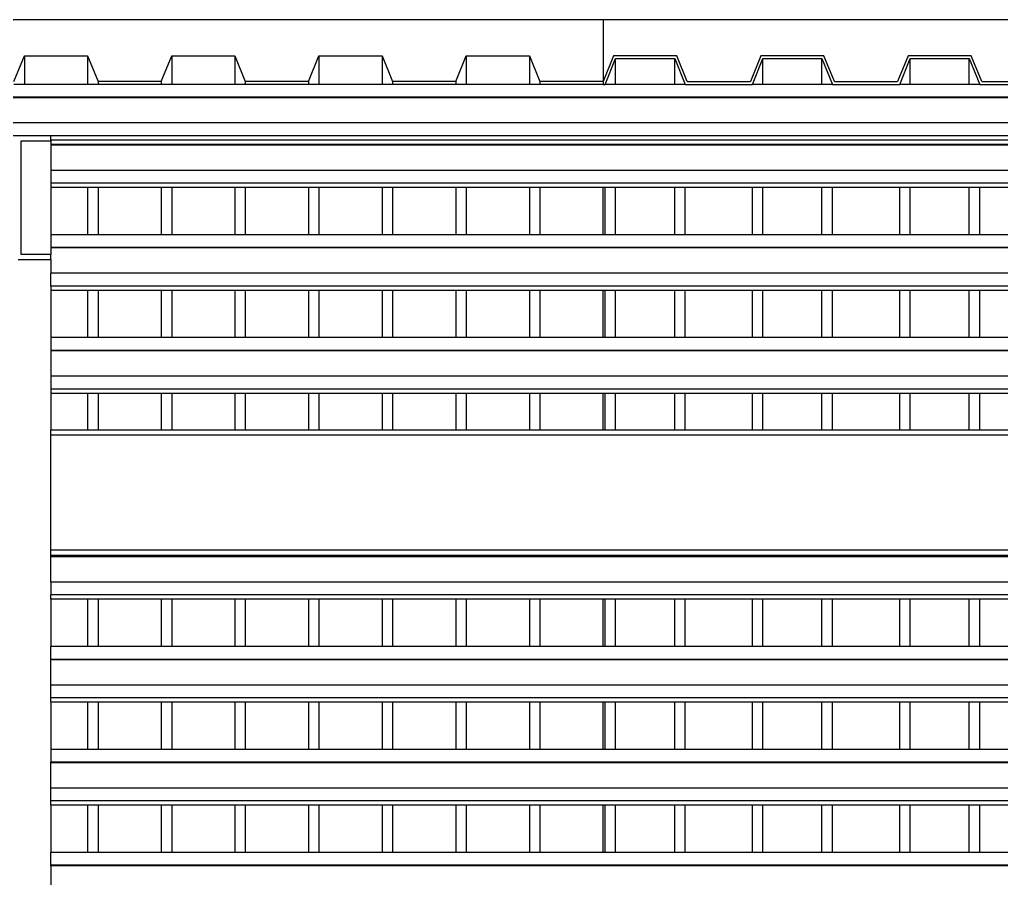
# Model space of a CAD drawing. Header units: metres. Extents: x -59 to 59, y -13 to 12.
# Drawn here: x 19.719 to 21.601, y 10.822 to 12.467 of the extents above; entities that cross this region are included whole.
import ezdxf

# ---------------------------------------------------------------- set-up
doc = ezdxf.new("R2010")
doc.units = ezdxf.units.M

msp = doc.modelspace()

# ---------------------------------------------------------------- linework, layer by layer
for p, q in [((20.8374, 12.467), (17.7308, 12.467)), ((20.8374, 12.467), (20.8374, 12.3487)), ((23.4111, 12.467), (20.8374, 12.467)), ((20.8374, 12.467), (20.8374, 12.3487)), ((19.7077, 12.3487), (19.7279, 12.398)), ((19.7279, 12.398), (19.7279, 12.343)), ((19.7279, 12.398), (19.8489, 12.398)), ((19.8489, 12.398), (19.8489, 12.343)), ((19.8489, 12.398), (19.8691, 12.3487)), ((19.9901, 12.3487), (20.0103, 12.398)), ((20.0103, 12.398), (20.0103, 12.343)), ((20.0103, 12.398), (20.1313, 12.398)), ((20.1313, 12.398), (20.1313, 12.343)), ((20.1313, 12.398), (20.1515, 12.3487)), ((20.2725, 12.3487), (20.2927, 12.398)), ((20.2927, 12.398), (20.2927, 12.343)), ((20.2927, 12.398), (20.4137, 12.398)), ((20.4137, 12.398), (20.4137, 12.343)), ((20.4137, 12.398), (20.4339, 12.3487)), ((20.5549, 12.3487), (20.5751, 12.398)), ((20.5751, 12.398), (20.5751, 12.343)), ((20.5751, 12.398), (20.6961, 12.398)), ((20.6961, 12.398), (20.6961, 12.343)), ((20.6961, 12.398), (20.7163, 12.3487)), ((20.8575, 12.398), (20.8374, 12.3487)), ((20.8413, 12.343), (20.8614, 12.3923)), ((20.9786, 12.398), (20.8575, 12.398)), ((20.8614, 12.343), (20.8614, 12.3923)), ((20.8614, 12.3923), (20.9747, 12.3923)), ((20.9747, 12.343), (20.9747, 12.3923)), ((20.9747, 12.3923), (20.9948, 12.343)), ((20.9987, 12.3487), (20.9786, 12.398)), ((21.1399, 12.398), (21.1198, 12.3487)), ((21.1237, 12.343), (21.1439, 12.3923)), ((21.261, 12.398), (21.1399, 12.398)), ((21.1439, 12.3923), (21.2571, 12.3923)), ((21.1439, 12.343), (21.1439, 12.3923)), ((21.2571, 12.343), (21.2571, 12.3923)), ((21.2571, 12.3923), (21.2772, 12.343)), ((21.2811, 12.3487), (21.261, 12.398)), ((21.4224, 12.398), (21.4022, 12.3487)), ((21.4061, 12.343), (21.4263, 12.3923)), ((21.5434, 12.398), (21.4224, 12.398)), ((21.4263, 12.343), (21.4263, 12.3923)), ((21.4263, 12.3923), (21.5395, 12.3923)), ((21.5395, 12.3923), (21.5597, 12.343)), ((21.5395, 12.343), (21.5395, 12.3923)), ((21.5636, 12.3487), (21.5434, 12.398)), ((19.8691, 12.3487), (19.8691, 12.343)), ((19.9901, 12.3487), (19.8691, 12.3487)), ((19.9901, 12.3487), (19.9901, 12.343)), ((20.1515, 12.3487), (20.1515, 12.343)), ((20.2725, 12.3487), (20.1515, 12.3487)), ((20.2725, 12.3487), (20.2725, 12.343)), ((20.4339, 12.3487), (20.4339, 12.343)), ((20.5549, 12.3487), (20.4339, 12.3487)), ((20.5549, 12.3487), (20.5549, 12.343)), ((20.7163, 12.3487), (20.7163, 12.343)), ((20.8374, 12.3487), (20.7163, 12.3487)), ((20.8374, 12.3487), (20.8374, 12.343)), ((20.9987, 12.3487), (21.1198, 12.3487)), ((21.2811, 12.3487), (21.4022, 12.3487)), ((21.5636, 12.3487), (21.6846, 12.3487)), ((19.7279, 12.343), (19.7077, 12.343)), ((19.8489, 12.343), (19.7279, 12.343)), ((19.8691, 12.343), (19.8489, 12.343)), ((19.9901, 12.343), (19.8691, 12.343)), ((20.0103, 12.343), (19.9901, 12.343)), ((20.1313, 12.343), (20.0103, 12.343)), ((20.1515, 12.343), (20.1313, 12.343)), ((20.2725, 12.343), (20.1515, 12.343)), ((20.2927, 12.343), (20.2725, 12.343)), ((20.4137, 12.343), (20.2927, 12.343)), ((20.4339, 12.343), (20.4137, 12.343)), ((20.5549, 12.343), (20.4339, 12.343)), ((20.5751, 12.343), (20.5549, 12.343)), ((20.6961, 12.343), (20.5751, 12.343)), ((20.7163, 12.343), (20.6961, 12.343)), ((20.8374, 12.343), (20.7163, 12.343)), ((20.8374, 12.343), (20.8413, 12.343)), ((20.8614, 12.343), (20.8413, 12.343)), ((20.9747, 12.343), (20.8614, 12.343)), ((20.9948, 12.343), (20.9747, 12.343)), ((20.9948, 12.343), (21.1237, 12.343)), ((21.1439, 12.343), (21.1237, 12.343)), ((21.2571, 12.343), (21.1439, 12.343)), ((21.2772, 12.343), (21.2571, 12.343)), ((21.2772, 12.343), (21.4061, 12.343)), ((21.4263, 12.343), (21.4061, 12.343)), ((21.5395, 12.343), (21.4263, 12.343)), ((21.5597, 12.343), (21.5395, 12.343)), ((21.5597, 12.343), (21.6885, 12.343)), ((23.4088, 12.3184), (11.2234, 12.3184)), ((23.4088, 12.3175), (11.2234, 12.3175)), ((23.4088, 12.2691), (11.2234, 12.2691)), ((19.7788, 12.2444), (19.6588, 12.2444)), ((19.7219, 12.0173), (19.7219, 12.2347)), ((19.7219, 12.2347), (19.7788, 12.2347)), ((19.7788, 12.2362), (19.7788, 12.2444)), ((23.4088, 12.2444), (19.7788, 12.2444)), ((23.4088, 12.2362), (19.7788, 12.2362)), ((19.7788, 12.2347), (19.7788, 12.2362)), ((19.7788, 12.2347), (19.7788, 12.2277)), ((23.4088, 12.2277), (19.7788, 12.2277)), ((19.7788, 12.2277), (19.7788, 12.2268)), ((23.4088, 12.2268), (19.7788, 12.2268)), ((19.7788, 12.2268), (19.7788, 12.1783)), ((23.4088, 12.1783), (19.7788, 12.1783)), ((19.7788, 12.1783), (19.7788, 12.1537)), ((23.4088, 12.1537), (19.7788, 12.1537)), ((19.7788, 12.1537), (19.7788, 12.1455)), ((19.7788, 12.1455), (19.7788, 12.055)), ((19.8489, 12.1455), (19.7788, 12.1455)), ((19.8489, 12.1455), (19.8489, 12.055)), ((19.8691, 12.1455), (19.8489, 12.1455)), ((19.8691, 12.1455), (19.8691, 12.055)), ((19.9901, 12.1455), (19.8691, 12.1455)), ((19.9901, 12.1455), (19.9901, 12.055)), ((20.0103, 12.1455), (19.9901, 12.1455)), ((20.0103, 12.1455), (20.0103, 12.055)), ((20.1313, 12.1455), (20.0103, 12.1455)), ((20.1313, 12.1455), (20.1313, 12.055)), ((20.1515, 12.1455), (20.1313, 12.1455)), ((20.1515, 12.1455), (20.1515, 12.055)), ((20.2725, 12.1455), (20.1515, 12.1455)), ((20.2725, 12.1455), (20.2725, 12.055)), ((20.2927, 12.1455), (20.2725, 12.1455)), ((20.2927, 12.1455), (20.2927, 12.055)), ((20.4137, 12.1455), (20.2927, 12.1455)), ((20.4137, 12.1455), (20.4137, 12.055)), ((20.4339, 12.1455), (20.4137, 12.1455)), ((20.4339, 12.1455), (20.4339, 12.055)), ((20.5549, 12.1455), (20.4339, 12.1455)), ((20.5549, 12.1455), (20.5549, 12.055)), ((20.5751, 12.1455), (20.5549, 12.1455)), ((20.5751, 12.1455), (20.5751, 12.055)), ((20.6961, 12.1455), (20.5751, 12.1455)), ((20.6961, 12.1455), (20.6961, 12.055)), ((20.7163, 12.1455), (20.6961, 12.1455)), ((20.7163, 12.1455), (20.7163, 12.055)), ((20.8374, 12.1455), (20.7163, 12.1455)), ((20.8374, 12.055), (20.8374, 12.1455)), ((20.8413, 12.1455), (20.8374, 12.1455)), ((20.8413, 12.055), (20.8413, 12.1455)), ((20.8614, 12.1455), (20.8413, 12.1455)), ((20.8614, 12.055), (20.8614, 12.1455)), ((20.9747, 12.1455), (20.8614, 12.1455)), ((20.9747, 12.055), (20.9747, 12.1455)), ((20.9948, 12.1455), (20.9747, 12.1455)), ((20.9948, 12.055), (20.9948, 12.1455)), ((21.1237, 12.1455), (20.9948, 12.1455)), ((21.1237, 12.055), (21.1237, 12.1455)), ((21.1439, 12.1455), (21.1237, 12.1455)), ((21.1439, 12.055), (21.1439, 12.1455)), ((21.2571, 12.1455), (21.1439, 12.1455)), ((21.2571, 12.055), (21.2571, 12.1455)), ((21.2772, 12.1455), (21.2571, 12.1455)), ((21.2772, 12.055), (21.2772, 12.1455)), ((21.4061, 12.1455), (21.2772, 12.1455)), ((21.4061, 12.055), (21.4061, 12.1455)), ((21.4263, 12.1455), (21.4061, 12.1455)), ((21.4263, 12.055), (21.4263, 12.1455)), ((21.5395, 12.1455), (21.4263, 12.1455)), ((21.5395, 12.055), (21.5395, 12.1455)), ((21.5597, 12.1455), (21.5395, 12.1455)), ((21.5597, 12.055), (21.5597, 12.1455)), ((21.6885, 12.1455), (21.5597, 12.1455)), ((19.7788, 12.055), (19.7788, 12.0304)), ((19.8489, 12.055), (19.7788, 12.055)), ((19.8691, 12.055), (19.8489, 12.055)), ((19.9901, 12.055), (19.8691, 12.055)), ((20.0103, 12.055), (19.9901, 12.055)), ((20.1313, 12.055), (20.0103, 12.055)), ((20.1515, 12.055), (20.1313, 12.055)), ((20.2725, 12.055), (20.1515, 12.055)), ((20.2927, 12.055), (20.2725, 12.055)), ((20.4137, 12.055), (20.2927, 12.055)), ((20.4339, 12.055), (20.4137, 12.055)), ((20.5549, 12.055), (20.4339, 12.055)), ((20.5751, 12.055), (20.5549, 12.055)), ((20.6961, 12.055), (20.5751, 12.055)), ((20.7163, 12.055), (20.6961, 12.055)), ((20.8374, 12.055), (20.7163, 12.055)), ((20.8413, 12.055), (20.8374, 12.055)), ((20.8614, 12.055), (20.8413, 12.055)), ((20.9747, 12.055), (20.8614, 12.055)), ((20.9948, 12.055), (20.9747, 12.055)), ((21.1237, 12.055), (20.9948, 12.055)), ((21.1439, 12.055), (21.1237, 12.055)), ((21.2571, 12.055), (21.1439, 12.055)), ((21.2772, 12.055), (21.2571, 12.055)), ((21.4061, 12.055), (21.2772, 12.055)), ((21.4263, 12.055), (21.4061, 12.055)), ((21.5395, 12.055), (21.4263, 12.055)), ((21.5597, 12.055), (21.5395, 12.055)), ((21.6885, 12.055), (21.5597, 12.055)), ((23.4088, 12.0304), (19.7788, 12.0304)), ((19.7788, 12.0304), (19.7788, 12.0296)), ((23.4088, 12.0296), (19.7788, 12.0296)), ((19.7788, 12.0296), (19.7788, 12.0173)), ((19.7788, 12.0173), (19.7219, 12.0173)), ((19.7788, 12.0077), (19.7788, 12.0173)), ((19.7157, 12.0077), (19.7219, 12.0077)), ((19.7157, 12.0074), (19.7219, 12.0074)), ((19.7219, 12.0077), (19.7219, 12.0074)), ((19.7219, 12.0077), (19.7788, 12.0077)), ((19.7219, 12.0074), (19.7788, 12.0074)), ((19.7788, 12.0077), (19.7788, 12.0074)), ((19.7788, 12.0074), (19.7788, 11.9811)), ((23.4088, 11.9811), (19.7788, 11.9811)), ((19.7788, 11.9564), (19.7788, 11.9811)), ((23.4088, 11.9564), (19.7788, 11.9564)), ((19.7788, 11.9564), (19.7788, 11.9482)), ((19.8489, 11.9482), (19.7788, 11.9482)), ((19.7788, 11.9482), (19.7788, 11.8578)), ((19.8489, 11.9482), (19.8489, 11.8578)), ((19.8691, 11.9482), (19.8489, 11.9482)), ((19.8691, 11.9482), (19.8691, 11.8578)), ((19.9901, 11.9482), (19.8691, 11.9482)), ((19.9901, 11.9482), (19.9901, 11.8578)), ((20.0103, 11.9482), (19.9901, 11.9482)), ((20.0103, 11.9482), (20.0103, 11.8578)), ((20.1313, 11.9482), (20.0103, 11.9482)), ((20.1313, 11.9482), (20.1313, 11.8578)), ((20.1515, 11.9482), (20.1313, 11.9482)), ((20.1515, 11.9482), (20.1515, 11.8578)), ((20.2725, 11.9482), (20.1515, 11.9482)), ((20.2725, 11.9482), (20.2725, 11.8578)), ((20.2927, 11.9482), (20.2725, 11.9482)), ((20.2927, 11.9482), (20.2927, 11.8578)), ((20.4137, 11.9482), (20.2927, 11.9482)), ((20.4137, 11.9482), (20.4137, 11.8578)), ((20.4339, 11.9482), (20.4137, 11.9482)), ((20.4339, 11.9482), (20.4339, 11.8578)), ((20.5549, 11.9482), (20.4339, 11.9482)), ((20.5549, 11.9482), (20.5549, 11.8578)), ((20.5751, 11.9482), (20.5549, 11.9482)), ((20.5751, 11.9482), (20.5751, 11.8578)), ((20.6961, 11.9482), (20.5751, 11.9482)), ((20.6961, 11.9482), (20.6961, 11.8578)), ((20.7163, 11.9482), (20.6961, 11.9482)), ((20.7163, 11.9482), (20.7163, 11.8578)), ((20.8374, 11.9482), (20.7163, 11.9482)), ((20.8374, 11.8578), (20.8374, 11.9482)), ((20.8413, 11.9482), (20.8374, 11.9482)), ((20.8413, 11.8578), (20.8413, 11.9482)), ((20.8614, 11.9482), (20.8413, 11.9482)), ((20.8614, 11.8578), (20.8614, 11.9482)), ((20.9747, 11.9482), (20.8614, 11.9482)), ((20.9747, 11.8578), (20.9747, 11.9482)), ((20.9948, 11.9482), (20.9747, 11.9482)), ((20.9948, 11.8578), (20.9948, 11.9482)), ((21.1237, 11.9482), (20.9948, 11.9482)), ((21.1237, 11.8578), (21.1237, 11.9482)), ((21.1439, 11.9482), (21.1237, 11.9482)), ((21.1439, 11.8578), (21.1439, 11.9482)), ((21.2571, 11.9482), (21.1439, 11.9482)), ((21.2571, 11.8578), (21.2571, 11.9482)), ((21.2772, 11.9482), (21.2571, 11.9482)), ((21.2772, 11.8578), (21.2772, 11.9482)), ((21.4061, 11.9482), (21.2772, 11.9482)), ((21.4061, 11.8578), (21.4061, 11.9482)), ((21.4263, 11.9482), (21.4061, 11.9482)), ((21.4263, 11.8578), (21.4263, 11.9482)), ((21.5395, 11.9482), (21.4263, 11.9482)), ((21.5395, 11.8578), (21.5395, 11.9482)), ((21.5597, 11.9482), (21.5395, 11.9482)), ((21.5597, 11.8578), (21.5597, 11.9482)), ((21.6885, 11.9482), (21.5597, 11.9482)), ((19.8489, 11.8578), (19.7788, 11.8578)), ((19.7788, 11.8578), (19.7788, 11.8331)), ((19.8691, 11.8578), (19.8489, 11.8578)), ((19.9901, 11.8578), (19.8691, 11.8578)), ((20.0103, 11.8578), (19.9901, 11.8578)), ((20.1313, 11.8578), (20.0103, 11.8578)), ((20.1515, 11.8578), (20.1313, 11.8578)), ((20.2725, 11.8578), (20.1515, 11.8578)), ((20.2927, 11.8578), (20.2725, 11.8578)), ((20.4137, 11.8578), (20.2927, 11.8578)), ((20.4339, 11.8578), (20.4137, 11.8578)), ((20.5549, 11.8578), (20.4339, 11.8578)), ((20.5751, 11.8578), (20.5549, 11.8578)), ((20.6961, 11.8578), (20.5751, 11.8578)), ((20.7163, 11.8578), (20.6961, 11.8578)), ((20.8374, 11.8578), (20.7163, 11.8578)), ((20.8413, 11.8578), (20.8374, 11.8578)), ((20.8614, 11.8578), (20.8413, 11.8578)), ((20.9747, 11.8578), (20.8614, 11.8578)), ((20.9948, 11.8578), (20.9747, 11.8578)), ((21.1237, 11.8578), (20.9948, 11.8578)), ((21.1439, 11.8578), (21.1237, 11.8578)), ((21.2571, 11.8578), (21.1439, 11.8578)), ((21.2772, 11.8578), (21.2571, 11.8578)), ((21.4061, 11.8578), (21.2772, 11.8578)), ((21.4263, 11.8578), (21.4061, 11.8578)), ((21.5395, 11.8578), (21.4263, 11.8578)), ((21.5597, 11.8578), (21.5395, 11.8578)), ((21.6885, 11.8578), (21.5597, 11.8578)), ((23.4088, 11.8331), (19.7788, 11.8331)), ((19.7788, 11.8331), (19.7788, 11.8323)), ((23.4088, 11.8323), (19.7788, 11.8323)), ((19.7788, 11.8323), (19.7788, 11.7838)), ((23.4088, 11.7838), (19.7788, 11.7838)), ((19.7788, 11.7838), (19.7788, 11.7591)), ((23.4088, 11.7591), (19.7788, 11.7591)), ((19.7788, 11.7591), (19.7788, 11.7509)), ((19.8489, 11.7509), (19.7788, 11.7509)), ((19.7788, 11.7509), (19.7788, 11.6812)), ((19.8489, 11.7509), (19.8489, 11.6812)), ((19.8691, 11.7509), (19.8489, 11.7509)), ((19.8691, 11.7509), (19.8691, 11.6812)), ((19.9901, 11.7509), (19.8691, 11.7509)), ((19.9901, 11.7509), (19.9901, 11.6812)), ((20.0103, 11.7509), (19.9901, 11.7509)), ((20.0103, 11.7509), (20.0103, 11.6812)), ((20.1313, 11.7509), (20.0103, 11.7509)), ((20.1313, 11.7509), (20.1313, 11.6812)), ((20.1515, 11.7509), (20.1313, 11.7509)), ((20.1515, 11.7509), (20.1515, 11.6812)), ((20.2725, 11.7509), (20.1515, 11.7509)), ((20.2725, 11.7509), (20.2725, 11.6812)), ((20.2927, 11.7509), (20.2725, 11.7509)), ((20.2927, 11.7509), (20.2927, 11.6812)), ((20.4137, 11.7509), (20.2927, 11.7509)), ((20.4137, 11.7509), (20.4137, 11.6812)), ((20.4339, 11.7509), (20.4137, 11.7509)), ((20.4339, 11.7509), (20.4339, 11.6812)), ((20.5549, 11.7509), (20.4339, 11.7509)), ((20.5549, 11.7509), (20.5549, 11.6812)), ((20.5751, 11.7509), (20.5549, 11.7509)), ((20.5751, 11.7509), (20.5751, 11.6812)), ((20.6961, 11.7509), (20.5751, 11.7509)), ((20.6961, 11.7509), (20.6961, 11.6812)), ((20.7163, 11.7509), (20.6961, 11.7509)), ((20.7163, 11.7509), (20.7163, 11.6812)), ((20.8374, 11.7509), (20.7163, 11.7509)), ((20.8374, 11.6812), (20.8374, 11.7509)), ((20.8413, 11.7509), (20.8374, 11.7509)), ((20.8413, 11.6812), (20.8413, 11.7509)), ((20.8614, 11.7509), (20.8413, 11.7509)), ((20.8614, 11.6812), (20.8614, 11.7509)), ((20.9747, 11.7509), (20.8614, 11.7509)), ((20.9747, 11.6812), (20.9747, 11.7509)), ((20.9948, 11.7509), (20.9747, 11.7509)), ((20.9948, 11.6812), (20.9948, 11.7509)), ((21.1237, 11.7509), (20.9948, 11.7509)), ((21.1237, 11.6812), (21.1237, 11.7509)), ((21.1439, 11.7509), (21.1237, 11.7509)), ((21.1439, 11.6812), (21.1439, 11.7509)), ((21.2571, 11.7509), (21.1439, 11.7509)), ((21.2571, 11.6812), (21.2571, 11.7509)), ((21.2772, 11.7509), (21.2571, 11.7509)), ((21.2772, 11.6812), (21.2772, 11.7509)), ((21.4061, 11.7509), (21.2772, 11.7509)), ((21.4061, 11.6812), (21.4061, 11.7509)), ((21.4263, 11.7509), (21.4061, 11.7509)), ((21.4263, 11.6812), (21.4263, 11.7509)), ((21.5395, 11.7509), (21.4263, 11.7509)), ((21.5395, 11.6812), (21.5395, 11.7509)), ((21.5597, 11.7509), (21.5395, 11.7509)), ((21.5597, 11.6812), (21.5597, 11.7509)), ((21.6885, 11.7509), (21.5597, 11.7509)), ((19.7788, 11.6812), (19.8489, 11.6812)), ((19.7788, 11.6714), (19.7788, 11.6812)), ((19.7788, 11.6714), (23.3188, 11.6714)), ((19.7788, 11.451), (19.7788, 11.6714)), ((19.8489, 11.6812), (19.8691, 11.6812)), ((19.8691, 11.6812), (19.9901, 11.6812)), ((19.9901, 11.6812), (20.0103, 11.6812)), ((20.0103, 11.6812), (20.1313, 11.6812)), ((20.1313, 11.6812), (20.1515, 11.6812)), ((20.1515, 11.6812), (20.2725, 11.6812)), ((20.2725, 11.6812), (20.2927, 11.6812)), ((20.2927, 11.6812), (20.4137, 11.6812)), ((20.4137, 11.6812), (20.4339, 11.6812)), ((20.4339, 11.6812), (20.5549, 11.6812)), ((20.5549, 11.6812), (20.5751, 11.6812)), ((20.5751, 11.6812), (20.6961, 11.6812)), ((20.6961, 11.6812), (20.7163, 11.6812)), ((20.7163, 11.6812), (20.8374, 11.6812)), ((20.8374, 11.6812), (20.8413, 11.6812)), ((20.8413, 11.6812), (20.8614, 11.6812)), ((20.8614, 11.6812), (20.9747, 11.6812)), ((20.9747, 11.6812), (20.9948, 11.6812)), ((20.9948, 11.6812), (21.1237, 11.6812)), ((21.1237, 11.6812), (21.1439, 11.6812)), ((21.1439, 11.6812), (21.2571, 11.6812)), ((21.2571, 11.6812), (21.2772, 11.6812)), ((21.2772, 11.6812), (21.4061, 11.6812)), ((21.4061, 11.6812), (21.4263, 11.6812)), ((21.4263, 11.6812), (21.5395, 11.6812)), ((21.5395, 11.6812), (21.5597, 11.6812)), ((21.5597, 11.6812), (21.6885, 11.6812)), ((19.7788, 11.451), (23.3188, 11.451)), ((19.7788, 11.4412), (19.7788, 11.451)), ((19.7788, 11.4412), (23.3188, 11.4412)), ((19.7788, 11.4385), (19.7788, 11.4412)), ((23.3188, 11.4385), (19.7788, 11.4385)), ((19.7788, 11.4377), (19.7788, 11.4385)), ((23.3188, 11.4377), (19.7788, 11.4377)), ((19.7788, 11.3892), (19.7788, 11.4377)), ((23.3188, 11.3892), (19.7788, 11.3892)), ((19.7788, 11.3892), (19.7788, 11.3646)), ((23.3188, 11.3646), (19.7788, 11.3646)), ((19.7788, 11.3563), (19.7788, 11.3646)), ((19.8489, 11.3563), (19.7788, 11.3563)), ((19.7788, 11.3563), (19.7788, 11.2659)), ((19.8489, 11.3563), (19.8489, 11.2659)), ((19.8691, 11.3563), (19.8489, 11.3563)), ((19.8691, 11.3563), (19.8691, 11.2659)), ((19.9901, 11.3563), (19.8691, 11.3563)), ((19.9901, 11.3563), (19.9901, 11.2659)), ((20.0103, 11.3563), (19.9901, 11.3563)), ((20.0103, 11.3563), (20.0103, 11.2659)), ((20.1313, 11.3563), (20.0103, 11.3563)), ((20.1313, 11.3563), (20.1313, 11.2659)), ((20.1515, 11.3563), (20.1313, 11.3563)), ((20.1515, 11.3563), (20.1515, 11.2659)), ((20.2725, 11.3563), (20.1515, 11.3563)), ((20.2725, 11.3563), (20.2725, 11.2659)), ((20.2927, 11.3563), (20.2725, 11.3563)), ((20.2927, 11.3563), (20.2927, 11.2659)), ((20.4137, 11.3563), (20.2927, 11.3563)), ((20.4137, 11.3563), (20.4137, 11.2659)), ((20.4339, 11.3563), (20.4137, 11.3563)), ((20.4339, 11.3563), (20.4339, 11.2659)), ((20.5549, 11.3563), (20.4339, 11.3563)), ((20.5549, 11.3563), (20.5549, 11.2659)), ((20.5751, 11.3563), (20.5549, 11.3563)), ((20.5751, 11.3563), (20.5751, 11.2659)), ((20.6961, 11.3563), (20.5751, 11.3563)), ((20.6961, 11.3563), (20.6961, 11.2659)), ((20.7163, 11.3563), (20.6961, 11.3563)), ((20.7163, 11.3563), (20.7163, 11.2659)), ((20.8374, 11.3563), (20.7163, 11.3563)), ((20.8374, 11.2659), (20.8374, 11.3563)), ((20.8413, 11.3563), (20.8374, 11.3563)), ((20.8413, 11.2659), (20.8413, 11.3563)), ((20.8614, 11.3563), (20.8413, 11.3563)), ((20.8614, 11.2659), (20.8614, 11.3563)), ((20.9747, 11.3563), (20.8614, 11.3563)), ((20.9747, 11.2659), (20.9747, 11.3563)), ((20.9948, 11.3563), (20.9747, 11.3563)), ((20.9948, 11.2659), (20.9948, 11.3563)), ((21.1237, 11.3563), (20.9948, 11.3563)), ((21.1237, 11.2659), (21.1237, 11.3563)), ((21.1439, 11.3563), (21.1237, 11.3563)), ((21.1439, 11.2659), (21.1439, 11.3563)), ((21.2571, 11.3563), (21.1439, 11.3563)), ((21.2571, 11.2659), (21.2571, 11.3563)), ((21.2772, 11.3563), (21.2571, 11.3563)), ((21.2772, 11.2659), (21.2772, 11.3563)), ((21.4061, 11.3563), (21.2772, 11.3563)), ((21.4061, 11.2659), (21.4061, 11.3563)), ((21.4263, 11.3563), (21.4061, 11.3563)), ((21.4263, 11.2659), (21.4263, 11.3563)), ((21.5395, 11.3563), (21.4263, 11.3563)), ((21.5395, 11.2659), (21.5395, 11.3563)), ((21.5597, 11.3563), (21.5395, 11.3563)), ((21.5597, 11.2659), (21.5597, 11.3563)), ((21.6885, 11.3563), (21.5597, 11.3563)), ((19.8489, 11.2659), (19.7788, 11.2659)), ((19.7788, 11.2413), (19.7788, 11.2659)), ((19.8691, 11.2659), (19.8489, 11.2659)), ((19.9901, 11.2659), (19.8691, 11.2659)), ((20.0103, 11.2659), (19.9901, 11.2659)), ((20.1313, 11.2659), (20.0103, 11.2659)), ((20.1515, 11.2659), (20.1313, 11.2659)), ((20.2725, 11.2659), (20.1515, 11.2659)), ((20.2927, 11.2659), (20.2725, 11.2659)), ((20.4137, 11.2659), (20.2927, 11.2659)), ((20.4339, 11.2659), (20.4137, 11.2659)), ((20.5549, 11.2659), (20.4339, 11.2659)), ((20.5751, 11.2659), (20.5549, 11.2659)), ((20.6961, 11.2659), (20.5751, 11.2659)), ((20.7163, 11.2659), (20.6961, 11.2659)), ((20.8374, 11.2659), (20.7163, 11.2659)), ((20.8413, 11.2659), (20.8374, 11.2659)), ((20.8614, 11.2659), (20.8413, 11.2659)), ((20.9747, 11.2659), (20.8614, 11.2659)), ((20.9948, 11.2659), (20.9747, 11.2659)), ((21.1237, 11.2659), (20.9948, 11.2659)), ((21.1439, 11.2659), (21.1237, 11.2659)), ((21.2571, 11.2659), (21.1439, 11.2659)), ((21.2772, 11.2659), (21.2571, 11.2659)), ((21.4061, 11.2659), (21.2772, 11.2659)), ((21.4263, 11.2659), (21.4061, 11.2659)), ((21.5395, 11.2659), (21.4263, 11.2659)), ((21.5597, 11.2659), (21.5395, 11.2659)), ((21.6885, 11.2659), (21.5597, 11.2659)), ((23.3188, 11.2413), (19.7788, 11.2413)), ((19.7788, 11.2404), (19.7788, 11.2413)), ((23.3188, 11.2404), (19.7788, 11.2404)), ((19.7788, 11.1919), (19.7788, 11.2404)), ((23.3188, 11.1919), (19.7788, 11.1919)), ((19.7788, 11.1673), (19.7788, 11.1919)), ((23.3188, 11.1673), (19.7788, 11.1673)), ((19.7788, 11.1591), (19.7788, 11.1673)), ((19.8489, 11.1591), (19.7788, 11.1591)), ((19.7788, 11.1591), (19.7788, 11.0686)), ((19.8489, 11.1591), (19.8489, 11.0686)), ((19.8691, 11.1591), (19.8489, 11.1591)), ((19.8691, 11.1591), (19.8691, 11.0686)), ((19.9901, 11.1591), (19.8691, 11.1591)), ((19.9901, 11.1591), (19.9901, 11.0686)), ((20.0103, 11.1591), (19.9901, 11.1591)), ((20.0103, 11.1591), (20.0103, 11.0686)), ((20.1313, 11.1591), (20.0103, 11.1591)), ((20.1313, 11.1591), (20.1313, 11.0686)), ((20.1515, 11.1591), (20.1313, 11.1591)), ((20.1515, 11.1591), (20.1515, 11.0686)), ((20.2725, 11.1591), (20.1515, 11.1591)), ((20.2725, 11.1591), (20.2725, 11.0686)), ((20.2927, 11.1591), (20.2725, 11.1591)), ((20.2927, 11.1591), (20.2927, 11.0686)), ((20.4137, 11.1591), (20.2927, 11.1591)), ((20.4137, 11.1591), (20.4137, 11.0686)), ((20.4339, 11.1591), (20.4137, 11.1591)), ((20.4339, 11.1591), (20.4339, 11.0686)), ((20.5549, 11.1591), (20.4339, 11.1591)), ((20.5549, 11.1591), (20.5549, 11.0686)), ((20.5751, 11.1591), (20.5549, 11.1591)), ((20.5751, 11.1591), (20.5751, 11.0686)), ((20.6961, 11.1591), (20.5751, 11.1591)), ((20.6961, 11.1591), (20.6961, 11.0686)), ((20.7163, 11.1591), (20.6961, 11.1591)), ((20.7163, 11.1591), (20.7163, 11.0686)), ((20.8374, 11.1591), (20.7163, 11.1591)), ((20.8374, 11.0686), (20.8374, 11.1591)), ((20.8413, 11.1591), (20.8374, 11.1591)), ((20.8413, 11.0686), (20.8413, 11.1591)), ((20.8614, 11.1591), (20.8413, 11.1591)), ((20.8614, 11.0686), (20.8614, 11.1591)), ((20.9747, 11.1591), (20.8614, 11.1591)), ((20.9747, 11.0686), (20.9747, 11.1591)), ((20.9948, 11.1591), (20.9747, 11.1591)), ((20.9948, 11.0686), (20.9948, 11.1591)), ((21.1237, 11.1591), (20.9948, 11.1591)), ((21.1237, 11.0686), (21.1237, 11.1591)), ((21.1439, 11.1591), (21.1237, 11.1591)), ((21.1439, 11.0686), (21.1439, 11.1591)), ((21.2571, 11.1591), (21.1439, 11.1591)), ((21.2571, 11.0686), (21.2571, 11.1591)), ((21.2772, 11.1591), (21.2571, 11.1591)), ((21.2772, 11.0686), (21.2772, 11.1591)), ((21.4061, 11.1591), (21.2772, 11.1591)), ((21.4061, 11.0686), (21.4061, 11.1591)), ((21.4263, 11.1591), (21.4061, 11.1591)), ((21.4263, 11.0686), (21.4263, 11.1591)), ((21.5395, 11.1591), (21.4263, 11.1591)), ((21.5395, 11.0686), (21.5395, 11.1591)), ((21.5597, 11.1591), (21.5395, 11.1591)), ((21.5597, 11.0686), (21.5597, 11.1591)), ((21.6885, 11.1591), (21.5597, 11.1591)), ((19.8489, 11.0686), (19.7788, 11.0686)), ((19.7788, 11.0686), (19.7788, 11.044)), ((19.8691, 11.0686), (19.8489, 11.0686)), ((19.9901, 11.0686), (19.8691, 11.0686)), ((20.0103, 11.0686), (19.9901, 11.0686)), ((20.1313, 11.0686), (20.0103, 11.0686)), ((20.1515, 11.0686), (20.1313, 11.0686)), ((20.2725, 11.0686), (20.1515, 11.0686)), ((20.2927, 11.0686), (20.2725, 11.0686)), ((20.4137, 11.0686), (20.2927, 11.0686)), ((20.4339, 11.0686), (20.4137, 11.0686)), ((20.5549, 11.0686), (20.4339, 11.0686)), ((20.5751, 11.0686), (20.5549, 11.0686)), ((20.6961, 11.0686), (20.5751, 11.0686)), ((20.7163, 11.0686), (20.6961, 11.0686)), ((20.8374, 11.0686), (20.7163, 11.0686)), ((20.8413, 11.0686), (20.8374, 11.0686)), ((20.8614, 11.0686), (20.8413, 11.0686)), ((20.9747, 11.0686), (20.8614, 11.0686)), ((20.9948, 11.0686), (20.9747, 11.0686)), ((21.1237, 11.0686), (20.9948, 11.0686)), ((21.1439, 11.0686), (21.1237, 11.0686)), ((21.2571, 11.0686), (21.1439, 11.0686)), ((21.2772, 11.0686), (21.2571, 11.0686)), ((21.4061, 11.0686), (21.2772, 11.0686)), ((21.4263, 11.0686), (21.4061, 11.0686)), ((21.5395, 11.0686), (21.4263, 11.0686)), ((21.5597, 11.0686), (21.5395, 11.0686)), ((21.6885, 11.0686), (21.5597, 11.0686)), ((23.3188, 11.044), (19.7788, 11.044)), ((19.7788, 11.0432), (19.7788, 11.044)), ((23.3188, 11.0432), (19.7788, 11.0432)), ((19.7788, 10.9947), (19.7788, 11.0432)), ((23.3188, 10.9947), (19.7788, 10.9947)), ((19.7788, 10.97), (19.7788, 10.9947)), ((23.3188, 10.97), (19.7788, 10.97)), ((19.7788, 10.9618), (19.7788, 10.97)), ((19.8489, 10.9618), (19.7788, 10.9618)), ((19.7788, 10.9618), (19.7788, 10.8714)), ((19.8489, 10.9618), (19.8489, 10.8714)), ((19.8691, 10.9618), (19.8489, 10.9618)), ((19.8691, 10.9618), (19.8691, 10.8714)), ((19.9901, 10.9618), (19.8691, 10.9618)), ((19.9901, 10.9618), (19.9901, 10.8714)), ((20.0103, 10.9618), (19.9901, 10.9618)), ((20.0103, 10.9618), (20.0103, 10.8714)), ((20.1313, 10.9618), (20.0103, 10.9618)), ((20.1313, 10.9618), (20.1313, 10.8714)), ((20.1515, 10.9618), (20.1313, 10.9618)), ((20.1515, 10.9618), (20.1515, 10.8714)), ((20.2725, 10.9618), (20.1515, 10.9618)), ((20.2725, 10.9618), (20.2725, 10.8714)), ((20.2927, 10.9618), (20.2725, 10.9618)), ((20.2927, 10.9618), (20.2927, 10.8714)), ((20.4137, 10.9618), (20.2927, 10.9618)), ((20.4137, 10.9618), (20.4137, 10.8714)), ((20.4339, 10.9618), (20.4137, 10.9618)), ((20.4339, 10.9618), (20.4339, 10.8714)), ((20.5549, 10.9618), (20.4339, 10.9618)), ((20.5549, 10.9618), (20.5549, 10.8714)), ((20.5751, 10.9618), (20.5549, 10.9618)), ((20.5751, 10.9618), (20.5751, 10.8714)), ((20.6961, 10.9618), (20.5751, 10.9618)), ((20.6961, 10.9618), (20.6961, 10.8714)), ((20.7163, 10.9618), (20.6961, 10.9618)), ((20.7163, 10.9618), (20.7163, 10.8714)), ((20.8374, 10.9618), (20.7163, 10.9618)), ((20.8374, 10.8714), (20.8374, 10.9618)), ((20.8413, 10.9618), (20.8374, 10.9618)), ((20.8413, 10.8714), (20.8413, 10.9618)), ((20.8614, 10.9618), (20.8413, 10.9618)), ((20.8614, 10.8714), (20.8614, 10.9618)), ((20.9747, 10.9618), (20.8614, 10.9618)), ((20.9747, 10.8714), (20.9747, 10.9618)), ((20.9948, 10.9618), (20.9747, 10.9618)), ((20.9948, 10.8714), (20.9948, 10.9618)), ((21.1237, 10.9618), (20.9948, 10.9618)), ((21.1237, 10.8714), (21.1237, 10.9618)), ((21.1439, 10.9618), (21.1237, 10.9618)), ((21.1439, 10.8714), (21.1439, 10.9618)), ((21.2571, 10.9618), (21.1439, 10.9618)), ((21.2571, 10.8714), (21.2571, 10.9618)), ((21.2772, 10.9618), (21.2571, 10.9618)), ((21.2772, 10.8714), (21.2772, 10.9618)), ((21.4061, 10.9618), (21.2772, 10.9618)), ((21.4061, 10.8714), (21.4061, 10.9618)), ((21.4263, 10.9618), (21.4061, 10.9618)), ((21.4263, 10.8714), (21.4263, 10.9618)), ((21.5395, 10.9618), (21.4263, 10.9618)), ((21.5395, 10.8714), (21.5395, 10.9618)), ((21.5597, 10.9618), (21.5395, 10.9618)), ((21.5597, 10.8714), (21.5597, 10.9618)), ((21.6885, 10.9618), (21.5597, 10.9618)), ((19.8489, 10.8714), (19.7788, 10.8714)), ((19.7788, 10.8467), (19.7788, 10.8714)), ((19.8691, 10.8714), (19.8489, 10.8714)), ((19.9901, 10.8714), (19.8691, 10.8714)), ((20.0103, 10.8714), (19.9901, 10.8714)), ((20.1313, 10.8714), (20.0103, 10.8714)), ((20.1515, 10.8714), (20.1313, 10.8714)), ((20.2725, 10.8714), (20.1515, 10.8714)), ((20.2927, 10.8714), (20.2725, 10.8714)), ((20.4137, 10.8714), (20.2927, 10.8714)), ((20.4339, 10.8714), (20.4137, 10.8714)), ((20.5549, 10.8714), (20.4339, 10.8714)), ((20.5751, 10.8714), (20.5549, 10.8714)), ((20.6961, 10.8714), (20.5751, 10.8714)), ((20.7163, 10.8714), (20.6961, 10.8714)), ((20.8374, 10.8714), (20.7163, 10.8714)), ((20.8413, 10.8714), (20.8374, 10.8714)), ((20.8614, 10.8714), (20.8413, 10.8714)), ((20.9747, 10.8714), (20.8614, 10.8714)), ((20.9948, 10.8714), (20.9747, 10.8714)), ((21.1237, 10.8714), (20.9948, 10.8714)), ((21.1439, 10.8714), (21.1237, 10.8714)), ((21.2571, 10.8714), (21.1439, 10.8714)), ((21.2772, 10.8714), (21.2571, 10.8714)), ((21.4061, 10.8714), (21.2772, 10.8714)), ((21.4263, 10.8714), (21.4061, 10.8714)), ((21.5395, 10.8714), (21.4263, 10.8714)), ((21.5597, 10.8714), (21.5395, 10.8714)), ((21.6885, 10.8714), (21.5597, 10.8714)), ((23.3188, 10.8467), (19.7788, 10.8467)), ((19.7788, 10.8459), (19.7788, 10.8467)), ((23.3188, 10.8459), (19.7788, 10.8459)), ((19.7788, 10.8459), (19.7788, 10.7974))]:
    msp.add_line(p, q)

doc.saveas('drawing.dxf')
